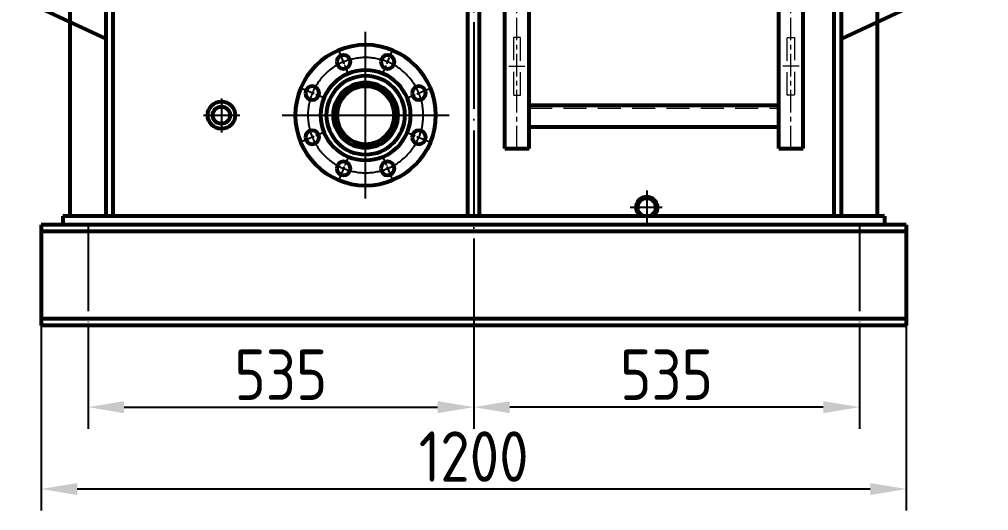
# Model space of a CAD drawing. Header units: inches. Extents: x 0 to 15444, y 0 to 10920.
# Drawn here: x 10548 to 11892, y 6166 to 6848 of the extents above; entities that cross this region are included whole.
import ezdxf

# ---------------------------------------------------------------- set-up
doc = ezdxf.new("R2010")
doc.units = ezdxf.units.IN
doc.header["$LTSCALE"] = 5
doc.header["$MEASUREMENT"] = 0
for name, pattern in [('ACAD_ISO04W100', [30, 24, -3, 0, -3]), ('C_CENTER_L', [3.45, 1.5, -0.15, 0.15, -0.15, 1.5]), ('CENTER', [2, 1.25, -0.25, 0.25, -0.25]), ('HIDDEN', [9.525, 6.35, -3.175]), ('PHANTOM', [63.5, 31.75, -6.35, 6.35, -6.35, 6.35, -6.35])]:
    doc.linetypes.add(name, pattern=pattern)
doc.layers.get('0').update_dxf_attribs({"color": 1, "linetype": 'ACAD_ISO04W100'})
doc.layers.get('Defpoints').update_dxf_attribs({"lineweight": 20})
for name, color, linetype, lineweight in [('1', 4, 'Continuous', 53), ('2', 3, 'Continuous', 20), ('3', 6, 'HIDDEN', 20), ('4', 2, 'PHANTOM', 25)]:
    doc.layers.add(name, color=color, linetype=linetype, lineweight=lineweight)
doc.styles.get("Standard").update_dxf_attribs({"font": 'gbenor.shx', "bigfont": 'gbcbig.shx'})
doc.dimstyles.new('1$0', dxfattribs={"dimscale": 20, "dimtxt": 3.5, "dimasz": 2.5, "dimexe": 1.5, "dimexo": 0, "dimgap": 0.5, "dimtad": 1, "dimtoh": 1, "dimtxsty": 'Standard', "dimcen": 2.5, "dimclrd": 3, "dimclre": 3, "dimclrt": 3, "dimadec": 1, "dimazin": 0, "dimtfac": 1, "dimtmove": 0, "dimatfit": 2, "dimfxl": 0, "dimarcsym": 0})

# ---------------------------------------------------------------- blocks, each defined once
blk = doc.blocks.new('safsdf')
at = {"ltscale": 100}
blk.add_line((12172.1, 20759.7), (11962.9, 20759.7), dxfattribs=at)
at = {"layer": '1', "lineweight": 50, "ltscale": 100}
for p, q in [((12146.9, 20834.7), (12162.9, 20834.7)), ((12146.9, 20834.7), (12146.9, 20684.7)), ((12146.9, 20834.7), (12162.9, 20834.7)), ((12146.9, 20834.7), (12162.9, 20834.7)), ((12146.9, 20834.7), (12146.9, 20684.7)), ((12146.9, 20834.7), (12162.9, 20834.7)), ((12162.9, 20834.7), (12162.9, 20684.7)), ((12060.3, 20804), (11962.9, 20804)), ((11962.9, 20804), (11962.9, 20715.5)), ((12146.9, 20804), (12060.3, 20804)), ((12112.9, 20715.5), (11962.9, 20715.5)), ((12112.9, 20715.5), (12002.9, 20715.5)), ((12112.9, 20665.5), (12112.9, 20715.5)), ((12146.9, 20684.7), (12162.9, 20684.7)), ((12146.9, 20684.7), (12162.9, 20684.7)), ((12146.9, 20684.7), (12162.9, 20684.7)), ((12146.9, 20684.7), (12162.9, 20684.7)), ((11967.9, 20675.5), (11967.9, 20597.8)), ((11967.9, 20597.8), (12112.9, 20665.5))]:
    blk.add_line(p, q, dxfattribs=at)
at = {"layer": '1', "lineweight": 30, "ltscale": 100}
blk.add_line((12146.9, 20715.5), (12112.9, 20715.5), dxfattribs=at)
at = {"layer": '1', "lineweight": 50, "ltscale": 100}
blk.add_arc((11967.9, 20715.5), 40, 270, 0, dxfattribs=at)
blk = doc.blocks.new('vghuip')
at = {"color": 1, "linetype": 'CENTER', "lineweight": 9, "ltscale": 5}
for p, q in [((17570.2, 10791.6), (17570.2, 12874.7)), ((17950.2, 10791.6), (17950.2, 12874.7))]:
    blk.add_line(p, q, dxfattribs=at)
at = {"color": 1, "linetype": 'C_CENTER_L', "lineweight": 9, "ltscale": 7.488708}
for p, q in [((17558.7, 10905.7), (17581.2, 10905.7)), ((17961.6, 10905.7), (17939.2, 10905.7))]:
    blk.add_line(p, q, dxfattribs=at)
at = {"layer": '1'}
for p, q in [((17553.2, 10791.6), (17553.2, 11115.5)), ((17587.2, 10791.6), (17587.2, 11115.5)), ((17933.2, 10791.6), (17933.2, 11115.5)), ((17967.2, 10791.6), (17967.2, 11115.5)), ((17587.2, 10851.6), (17933.2, 10851.6)), ((17587.2, 10821.6), (17933.2, 10821.6)), ((17553.2, 10791.6), (17587.2, 10791.6)), ((17933.2, 10791.6), (17967.2, 10791.6))]:
    blk.add_line(p, q, dxfattribs=at)
at = {"layer": '3'}
blk.add_line((17587.2, 10847.6), (17933.2, 10847.6), dxfattribs=at)
for points in [[(17565.2, 10865.7), (17575.2, 10865.7), (17575.2, 10945.7), (17565.2, 10945.7)], [(17955.2, 10865.7), (17945.2, 10865.7), (17945.2, 10945.7), (17955.2, 10945.7)]]:
    blk.add_lwpolyline(points, close=True, dxfattribs=at)
blk = doc.blocks.new('*D183')
at = {"layer": '2', "color": 3, "lineweight": -2, "transparency": 16777216}
for p, q in [((10642.8, 6422.9), (10642.8, 6279.7)), ((11177.8, 6422.9), (11177.8, 6279.7)), ((10692.8, 6309.7), (11127.8, 6309.7))]:
    blk.add_line(p, q, dxfattribs=at)
at = {"layer": '2', "color": 3, "transparency": 16777216}
for points in [[(10692.8, 6318), (10692.8, 6301.3), (10642.8, 6309.7)], [(11127.8, 6318), (11127.8, 6301.3), (11177.8, 6309.7)]]:
    blk.add_solid(points, dxfattribs=at)
at = {"layer": 'Defpoints', "color": 0, "transparency": 16777216}
for p in [(10642.8, 6422.9, -0.5), (11177.8, 6422.9), (11177.8, 6309.7)]:
    blk.add_point(p, dxfattribs=at)
at = {"layer": '2', "color": 3, "transparency": 16777216, "insert": (10910.3, 6354.7), "char_height": 70, "attachment_point": 5}
blk.add_mtext('535', dxfattribs=at)
blk = doc.blocks.new('*D184')
at = {"layer": '2', "color": 3, "lineweight": -2, "transparency": 16777216}
for p, q in [((11177.8, 6422.9), (11177.8, 6279.7)), ((11712.8, 6422.9), (11712.8, 6279.7)), ((11662.8, 6309.7), (11227.8, 6309.7))]:
    blk.add_line(p, q, dxfattribs=at)
at = {"layer": '2', "color": 3, "transparency": 16777216}
for points in [[(11227.8, 6318), (11227.8, 6301.3), (11177.8, 6309.7)], [(11662.8, 6318), (11662.8, 6301.3), (11712.8, 6309.7)]]:
    blk.add_solid(points, dxfattribs=at)
at = {"layer": 'Defpoints', "color": 0, "transparency": 16777216}
for p in [(11177.8, 6422.9), (11712.8, 6422.9, -0.5), (11177.8, 6309.7)]:
    blk.add_point(p, dxfattribs=at)
at = {"layer": '2', "color": 3, "transparency": 16777216, "insert": (11445.3, 6354.7), "char_height": 70, "attachment_point": 5}
blk.add_mtext('535', dxfattribs=at)
blk = doc.blocks.new('*D185')
at = {"layer": '2', "color": 3, "lineweight": -2, "transparency": 16777216}
for p, q in [((10577.8, 6422.9), (10577.8, 6166.1)), ((11777.8, 6422.9), (11777.8, 6166.1)), ((10627.8, 6196.1), (11727.8, 6196.1))]:
    blk.add_line(p, q, dxfattribs=at)
at = {"layer": '2', "color": 3, "transparency": 16777216}
for points in [[(10627.8, 6204.4), (10627.8, 6187.7), (10577.8, 6196.1)], [(11727.8, 6204.4), (11727.8, 6187.7), (11777.8, 6196.1)]]:
    blk.add_solid(points, dxfattribs=at)
at = {"layer": 'Defpoints', "color": 0, "transparency": 16777216}
for p in [(10577.8, 6422.9, -0.5), (11777.8, 6422.9), (11777.8, 6196.1)]:
    blk.add_point(p, dxfattribs=at)
at = {"layer": '2', "color": 3, "transparency": 16777216, "insert": (11177.8, 6241.1), "char_height": 70, "attachment_point": 5}
blk.add_mtext('1200', dxfattribs=at)

msp = doc.modelspace()

# ---------------------------------------------------------------- linework, layer by layer
for p, q in [((11177.827, 8494.881), (11177.827, 6422.881)), ((10642.827, 6562.881), (10642.827, 6422.881)), ((11712.827, 6562.881), (11712.827, 6422.881))]:
    msp.add_line(p, q)
at = {"ltscale": 40}
for p, q in [((11027.827, 6599.094), (11027.827, 6830.669)), ((10912.04, 6714.881), (11143.614, 6714.881))]:
    msp.add_line(p, q, dxfattribs=at)
at = {"ltscale": 0.08}
for p, q in [((11002.961, 6774.913), (10991.464, 6802.67)), ((11052.693, 6774.913), (11064.19, 6802.67)), ((10967.795, 6739.747), (10940.038, 6751.245)), ((11087.859, 6739.747), (11115.616, 6751.245)), ((10967.795, 6690.015), (10940.038, 6678.518)), ((11087.859, 6690.015), (11115.616, 6678.518)), ((11002.961, 6654.85), (10991.464, 6627.093)), ((11052.693, 6654.85), (11064.19, 6627.093))]:
    msp.add_line(p, q, dxfattribs=at)
at = {"ltscale": 6}
for p, q in [((10827.827, 6738.231), (10827.827, 6690.832)), ((10803.167, 6714.881), (10853.238, 6714.881)), ((11417.827, 6610.231), (11417.827, 6562.832)), ((11439.407, 6586.881), (11395.01, 6586.881))]:
    msp.add_line(p, q, dxfattribs=at)
at = {"ltscale": 40, "extrusion": (0, 0, -1)}
msp.add_ellipse((11027.827, 6714.881), major_axis=(56.569, 56.569), ratio=1, start_param=3.92699082, end_param=10.21017612, dxfattribs=at)
at = {"layer": '1'}
for p, q in [((10667.827, 6574.881), (10667.827, 8494.881)), ((10677.827, 6574.881), (10677.827, 8494.881)), ((11677.827, 6574.881), (11677.827, 8494.881)), ((11687.827, 6574.881), (11687.827, 8494.881)), ((11169.827, 6574.881), (11169.827, 8482.881)), ((11185.827, 6574.881), (11185.827, 8482.881)), ((11777.827, 6562.881, -0.5), (10577.827, 6562.881, -0.5)), ((10577.827, 6562.881), (10577.827, 6422.881)), ((11777.827, 6562.881), (11777.827, 6422.881)), ((11777.827, 6553.593, 2.642), (10577.827, 6553.593, 2.642)), ((11777.827, 6432.17, 2.642), (10577.827, 6432.17, 2.642)), ((11777.827, 6422.881, -0.5), (10577.827, 6422.881, -0.5))]:
    msp.add_line(p, q, dxfattribs=at)
at = {"layer": '1', "ltscale": 5}
for p, q in [((10617.827, 6574.881), (10617.827, 8482.881)), ((11737.827, 6574.881), (11737.827, 8482.881)), ((11747.827, 6574.881), (10607.827, 6574.881)), ((10607.827, 6574.881), (10607.827, 6562.881)), ((11747.827, 6574.881), (11747.827, 6562.881)), ((11777.827, 6562.881), (10577.827, 6562.881)), ((11777.827, 6562.881), (10577.827, 6562.881))]:
    msp.add_line(p, q, dxfattribs=at)
at = {"layer": '1'}
for radius in [19, 12]:
    msp.add_circle((10827.827, 6714.881), radius, dxfattribs=at)
at = {"layer": '1', "lineweight": 50}
for radius, start, end in [(15, 306.869898, 233.130102), (12.5, 286.260205, 253.739795)]:
    msp.add_arc((11417.827, 6586.881), radius, start, end, dxfattribs=at)
at = {"layer": '1', "extrusion": (0, 0, -1)}
for centre, major_axis, start_param, end_param in [((11027.827, 6714.881), (68.943, 68.943), 3.92699082, 10.21017612), ((10997.212, 6788.792), (6.718, 6.718), 3.92699082, 10.21017612), ((11058.442, 6788.792), (6.718, 6.718), 3.92699082, 10.21017612), ((11027.827, 6714.881), (-44.194, 44.194), 5.49778714, 11.78097245), ((11027.827, 6714.881), (-38.537, 38.537), 5.49778714, 11.78097245), ((10953.917, 6745.496), (6.718, 6.718), 3.92699082, 10.21017612), ((11027.827, 6714.881), (-31.82, 31.82), 5.49778714, 11.78097245), ((11027.827, 6714.881), (28.284, 28.284), 3.92699082, 10.21017612), ((11101.737, 6745.496), (6.718, 6.718), 3.92699082, 10.21017612), ((10953.917, 6684.267), (6.718, 6.718), 3.92699082, 10.21017612), ((11101.737, 6684.267), (6.718, 6.718), 3.92699082, 10.21017612), ((10997.212, 6640.971), (6.718, 6.718), 3.92699082, 10.21017612), ((11058.442, 6640.971), (6.718, 6.718), 3.92699082, 10.21017612)]:
    msp.add_ellipse(centre, major_axis=major_axis, ratio=1, start_param=start_param, end_param=end_param, dxfattribs=at)

# ---------------------------------------------------------------- block references
at = {"xscale": -1}
msp.add_blockref('safsdf', (22635.692, -13776.859), dxfattribs=at)
msp.add_blockref('safsdf', (-280.038, -13776.859))
at = {"layer": '4', "ltscale": 5}
msp.add_blockref('vghuip', (-6332.334, -4122.837), dxfattribs=at)

# ---------------------------------------------------------------- dimensions: what is measured, and where the dimension line sits
at = {"layer": '2'}
for base, p1, p2, picture, middle in [((11777.827, 6196.068), (10577.827, 6422.881, -0.5), (11777.827, 6422.881), '*D185', (11177.827, 6241.068)), ((11177.827, 6309.654), (10642.827, 6422.881, -0.5), (11177.827, 6422.881), '*D183', (10910.327, 6354.654))]:
    dim = msp.add_linear_dim(base=base, p1=p1, p2=p2, dimstyle='1$0', dxfattribs=at)
    dim.commit()
    dim.dimension.update_dxf_attribs({"geometry": picture, "text_midpoint": middle})
dim = msp.add_linear_dim(base=(11177.827, 6309.654), p1=(11712.827, 6422.881, -0.5), p2=(11177.827, 6422.881), angle=180, dimstyle='1$0', dxfattribs=at)
dim.commit()
dim.dimension.update_dxf_attribs({"geometry": '*D184', "text_midpoint": (11445.327, 6354.654)})

doc.saveas('drawing.dxf')
